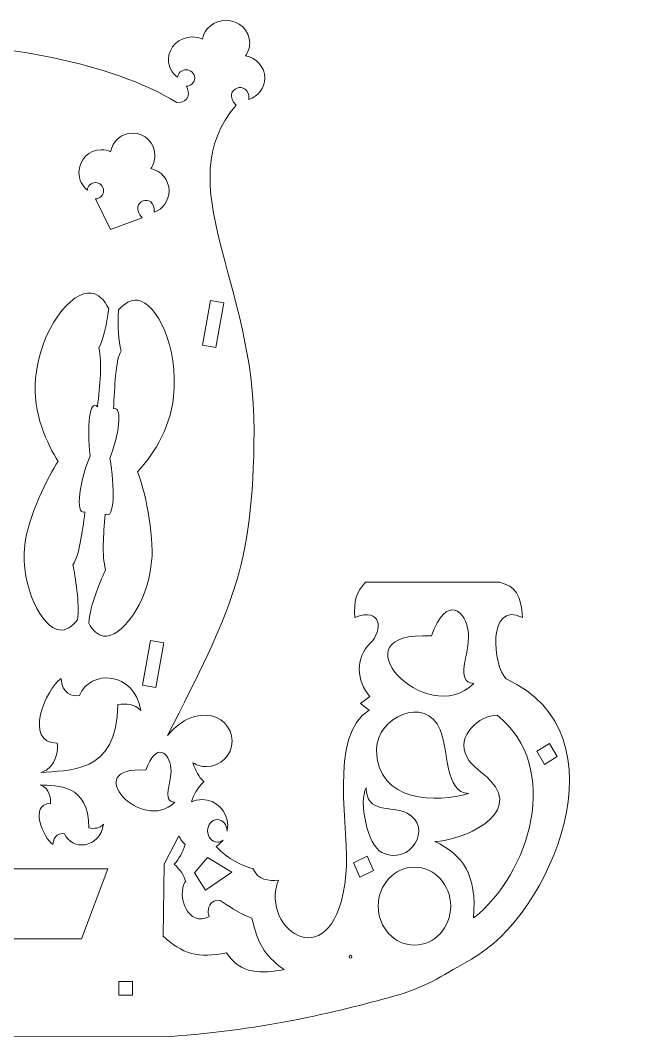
# Model space of a CAD drawing. Header units: centimetres. Extents: x 8.7 to 91.8, y -28.3 to 31.3.
# Drawn here: x 78.41 to 91.83, y 7.73 to 30.18 of the extents above; entities that cross this region are included whole.
import ezdxf

# ---------------------------------------------------------------- set-up
doc = ezdxf.new("R2010")
doc.units = ezdxf.units.CM
doc.header["$MEASUREMENT"] = 0
doc.layers.add('layer 1', color=7, linetype='Continuous')

msp = doc.modelspace()

# ---------------------------------------------------------------- linework, layer by layer
at = {"layer": 'layer 1', "color": 250, "lineweight": 9}
msp.add_lwpolyline([(80.58855, 8.65265), (80.88853, 8.65265), (80.88853, 8.95265), (80.58855, 8.95265), (80.58855, 8.65265)], close=True, dxfattribs=at)
for centre, major_axis, ratio in [((87.11734, 10.6151), (0, 0.86002), 0.93008302), ((85.70593, 9.49782), (0, 0.03112), 0.96722365)]:
    msp.add_ellipse(centre, major_axis=major_axis, ratio=ratio, dxfattribs=at)
for points, knots in [([(82.43454, 29.76446), (82.47781, 29.99932), (82.69323, 30.17784), (82.95232, 30.17784), (82.95232, 30.17784), (83.24265, 30.17784), (83.47805, 29.95376), (83.47805, 29.67742), (83.47805, 29.67742), (83.47805, 29.57191), (83.44373, 29.47399), (83.38511, 29.39325)], [0, 0, 0, 0, 0.25, 0.25, 0.25, 0.25, 0.5, 0.5, 0.5, 0.5, 1, 1, 1, 1]), ([(81.88441, 28.91932), (81.76322, 29.01104), (81.68553, 29.15265), (81.68553, 29.31136), (81.68553, 29.31136), (81.68553, 29.58769), (81.92093, 29.81177), (82.21123, 29.81177), (82.21123, 29.81177), (82.29106, 29.81177), (82.36677, 29.79479), (82.43454, 29.76448)], [0, 0, 0, 0, 0.25, 0.25, 0.25, 0.25, 0.5, 0.5, 0.5, 0.5, 1, 1, 1, 1]), ([(83.38511, 29.39325), (83.62842, 29.34941), (83.81249, 29.1459), (83.81249, 28.90161), (83.81249, 28.90161), (83.81249, 28.68279), (83.66487, 28.49669), (83.4592, 28.42872)], [0, 0, 0, 0, 0.33333333, 0.33333333, 0.33333333, 0.33333333, 1, 1, 1, 1]), ([(82.07463, 28.72346), (82.18, 28.72346), (82.26546, 28.80468), (82.26546, 28.90483), (82.26546, 28.90483), (82.26546, 29.00497), (82.18, 29.08619), (82.07463, 29.08619), (82.07463, 29.08619), (81.97446, 29.08619), (81.89226, 29.01272), (81.88444, 28.91936)], [0, 0, 0, 0, 0.25, 0.25, 0.25, 0.25, 0.5, 0.5, 0.5, 0.5, 1, 1, 1, 1]), ([(83.17754, 28.30375), (81.67443, 26.5618), (83.59716, 24.38406), (83.57636, 21.11533), (83.57636, 21.11533), (83.55659, 18.01058), (83.06463, 17.16964), (81.66671, 14.38483)], [0, 0, 0, 0, 0.33333333, 0.33333333, 0.33333333, 0.33333333, 1, 1, 1, 1]), ([(80.4083, 27.27379), (80.44877, 27.50866), (80.65027, 27.68718), (80.89262, 27.68718), (80.89262, 27.68718), (81.16418, 27.68718), (81.38437, 27.46309), (81.38437, 27.18676), (81.38437, 27.18676), (81.38437, 27.08125), (81.35227, 26.98332), (81.29743, 26.90259)], [0, 0, 0, 0, 0.25, 0.25, 0.25, 0.25, 0.5, 0.5, 0.5, 0.5, 1, 1, 1, 1]), ([(79.89373, 26.42865), (79.78036, 26.52037), (79.7077, 26.66198), (79.7077, 26.82069), (79.7077, 26.82069), (79.7077, 27.09702), (79.92788, 27.32111), (80.19942, 27.32111), (80.19942, 27.32111), (80.2741, 27.32111), (80.34491, 27.30412), (80.4083, 27.27381)], [0, 0, 0, 0, 0.25, 0.25, 0.25, 0.25, 0.5, 0.5, 0.5, 0.5, 1, 1, 1, 1]), ([(81.29743, 26.90259), (81.52502, 26.85875), (81.69719, 26.65524), (81.69719, 26.41094), (81.69719, 26.41094), (81.69719, 26.19213), (81.55911, 26.00602), (81.36674, 25.93806)], [0, 0, 0, 0, 0.33333333, 0.33333333, 0.33333333, 0.33333333, 1, 1, 1, 1]), ([(80.07166, 26.2328), (80.17021, 26.2328), (80.25015, 26.31402), (80.25015, 26.41416), (80.25015, 26.41416), (80.25015, 26.51431), (80.17021, 26.59553), (80.07166, 26.59553), (80.07166, 26.59553), (79.97795, 26.59553), (79.90107, 26.52205), (79.89375, 26.4287)], [0, 0, 0, 0, 0.25, 0.25, 0.25, 0.25, 0.5, 0.5, 0.5, 0.5, 1, 1, 1, 1]), ([(80.07165, 26.23279), (80.07165, 26.23279), (80.40623, 25.56158), (80.40623, 25.56158), (80.40623, 25.56158), (80.40623, 25.56158), (81.10328, 25.81308), (81.10328, 25.81308)], [0, 0, 0, 0, 0.33333333, 0.33333333, 0.33333333, 0.33333333, 1, 1, 1, 1]), ([(80.36656, 23.80893), (80.26459, 24.01094), (80.1333, 24.13647), (79.9813, 24.15527), (79.9813, 24.15527), (79.54458, 24.20929), (78.85734, 23.37156), (78.74825, 22.27279), (78.74825, 22.27279), (78.67146, 21.49938), (79.02498, 20.7976), (79.24851, 20.43663)], [0, 0, 0, 0, 0.25, 0.25, 0.25, 0.25, 0.5, 0.5, 0.5, 0.5, 1, 1, 1, 1]), ([(80.36719, 23.81403), (80.32263, 23.44686), (80.23428, 23.09624), (80.1502, 22.94645), (80.1502, 22.94645), (80.22453, 22.60857), (80.17402, 22.11876), (80.11714, 21.64366), (80.11714, 21.64366), (79.94121, 21.82635), (79.87609, 21.2041), (79.95717, 20.55933)], [0, 0, 0, 0, 0.25, 0.25, 0.25, 0.25, 0.5, 0.5, 0.5, 0.5, 1, 1, 1, 1]), ([(81.00138, 20.20367), (81.28338, 20.50828), (81.72122, 21.10942), (81.79662, 21.86883), (81.79662, 21.86883), (81.9057, 22.96761), (81.43691, 23.94065), (81.00019, 23.99467), (81.00019, 23.99467), (80.85736, 24.01233), (80.71389, 23.93359), (80.58167, 23.78117)], [0, 0, 0, 0, 0.25, 0.25, 0.25, 0.25, 0.5, 0.5, 0.5, 0.5, 1, 1, 1, 1]), ([(82.43895, 23.00693), (82.43895, 23.00693), (82.7344, 22.95484), (82.7344, 22.95484), (82.7344, 22.95484), (82.7344, 22.95484), (82.90804, 23.93965), (82.90804, 23.93965), (82.90804, 23.93965), (82.90804, 23.93965), (82.6126, 23.99174), (82.6126, 23.99174), (82.6126, 23.99174), (82.6126, 23.99174), (82.43895, 23.00693), (82.43895, 23.00693)], [0, 0, 0, 0, 0.2, 0.2, 0.2, 0.2, 0.4, 0.4, 0.4, 0.4, 0.6, 0.6, 0.6, 0.6, 1, 1, 1, 1]), ([(80.58294, 23.78001), (80.5556, 23.41052), (80.58923, 23.09823), (80.6383, 22.87652), (80.6383, 22.87652), (80.50772, 22.66072), (80.50519, 22.07536), (80.4691, 21.5981), (80.4691, 21.5981), (80.68683, 21.67107), (80.58401, 20.98603), (80.39035, 20.50878)], [0, 0, 0, 0, 0.25, 0.25, 0.25, 0.25, 0.5, 0.5, 0.5, 0.5, 1, 1, 1, 1]), ([(79.24851, 20.43663), (79.04167, 20.14509), (78.56912, 19.17414), (78.51124, 18.59114), (78.51124, 18.59114), (78.41643, 17.6362), (78.90118, 16.76169), (79.28074, 16.71474), (79.28074, 16.71474), (79.41591, 16.69802), (79.55173, 16.78065), (79.67488, 16.93711)], [0, 0, 0, 0, 0.25, 0.25, 0.25, 0.25, 0.5, 0.5, 0.5, 0.5, 1, 1, 1, 1]), ([(79.67428, 16.93342), (79.73353, 17.29605), (79.61959, 17.90594), (79.5758, 18.15493), (79.5758, 18.15493), (79.71566, 18.36443), (79.78134, 18.84514), (79.83822, 19.32024), (79.83822, 19.32024), (79.60122, 19.22532), (79.7429, 20.09159), (79.95717, 20.55933)], [0, 0, 0, 0, 0.25, 0.25, 0.25, 0.25, 0.5, 0.5, 0.5, 0.5, 1, 1, 1, 1]), ([(79.92808, 16.86505), (79.94116, 17.24639), (80.21148, 17.87324), (80.29767, 18.0441), (80.29767, 18.0441), (80.20868, 18.37817), (80.25052, 18.79495), (80.28662, 19.27221), (80.28662, 19.27221), (80.50492, 19.14085), (80.49948, 19.86844), (80.39035, 20.50878)], [0, 0, 0, 0, 0.25, 0.25, 0.25, 0.25, 0.5, 0.5, 0.5, 0.5, 1, 1, 1, 1]), ([(79.9256, 16.86366), (80.01292, 16.69824), (80.12382, 16.59576), (80.25152, 16.57997), (80.25152, 16.57997), (80.63107, 16.53302), (81.21883, 17.26937), (81.31363, 18.22432), (81.31363, 18.22432), (81.37277, 18.81994), (81.15274, 19.87007), (81.00138, 20.20367)], [0, 0, 0, 0, 0.25, 0.25, 0.25, 0.25, 0.5, 0.5, 0.5, 0.5, 1, 1, 1, 1]), ([(89.00148, 17.76871), (89.00148, 17.76871), (86.03766, 17.76871), (86.03766, 17.76871), (86.03766, 17.76871), (85.83625, 17.56287), (85.7736, 17.35085), (85.79977, 16.99135)], [0, 0, 0, 0, 0.33333333, 0.33333333, 0.33333333, 0.33333333, 1, 1, 1, 1]), ([(88.43035, 15.53398), (87.98526, 15.56584), (88.34904, 16.1674), (88.30725, 16.63989), (88.30725, 16.63989), (88.26133, 17.15892), (87.82007, 17.51366), (87.49224, 16.5822), (87.49224, 16.5822), (85.30505, 16.71272), (87.37079, 14.48864), (88.43035, 15.53398)], [0, 0, 0, 0, 0.25, 0.25, 0.25, 0.25, 0.5, 0.5, 0.5, 0.5, 1, 1, 1, 1]), ([(89.49977, 16.99091), (88.71713, 17.36794), (88.84811, 15.91491), (89.1396, 15.63256), (89.1396, 15.63256), (91.8252, 14.43419), (90.12261, 10.40886), (88.37732, 9.44673), (88.37732, 9.44673), (87.79182, 9.12398), (87.42642, 8.8474), (86.77318, 8.65984), (86.77318, 8.65984), (85.54743, 8.30794), (83.84745, 7.88735), (81.68886, 7.73244)], [0, 0, 0, 0, 0.2, 0.2, 0.2, 0.2, 0.4, 0.4, 0.4, 0.4, 0.6, 0.6, 0.6, 0.6, 1, 1, 1, 1]), ([(85.79977, 16.99135), (86.39206, 17.23118), (86.43103, 16.70331), (86.13954, 16.42093), (86.13954, 16.42093), (85.80675, 16.09856), (85.8306, 15.58642), (86.1328, 15.24312)], [0, 0, 0, 0, 0.33333333, 0.33333333, 0.33333333, 0.33333333, 1, 1, 1, 1]), ([(81.114, 15.49755), (81.114, 15.49755), (81.40945, 15.44546), (81.40945, 15.44546), (81.40945, 15.44546), (81.40945, 15.44546), (81.58309, 16.43027), (81.58309, 16.43027), (81.58309, 16.43027), (81.58309, 16.43027), (81.28765, 16.48236), (81.28765, 16.48236), (81.28765, 16.48236), (81.28765, 16.48236), (81.114, 15.49755), (81.114, 15.49755)], [0, 0, 0, 0, 0.2, 0.2, 0.2, 0.2, 0.4, 0.4, 0.4, 0.4, 0.6, 0.6, 0.6, 0.6, 1, 1, 1, 1]), ([(79.7219, 15.26391), (79.56825, 15.24452), (79.32533, 15.30169), (79.31727, 15.64306), (79.31727, 15.64306), (78.97972, 15.41849), (78.46901, 14.21701), (79.22978, 14.21701), (79.22978, 14.21701), (79.25646, 14.10306), (79.21322, 13.66869), (78.87571, 13.56966)], [0, 0, 0, 0, 0.25, 0.25, 0.25, 0.25, 0.5, 0.5, 0.5, 0.5, 1, 1, 1, 1]), ([(88.30876, 13.10379), (87.79475, 13.10379), (87.86557, 14.07988), (87.68567, 14.50758), (87.68567, 14.50758), (87.35742, 15.28803), (86.28124, 14.78429), (86.28124, 14.08435), (86.28124, 14.08435), (86.28124, 12.87368), (87.64059, 12.90348), (88.30876, 13.10379)], [0, 0, 0, 0, 0.25, 0.25, 0.25, 0.25, 0.5, 0.5, 0.5, 0.5, 1, 1, 1, 1]), ([(78.86888, 13.56906), (79.43999, 13.62046), (80.56397, 13.50978), (80.56397, 15.06584), (80.56397, 15.06584), (80.76143, 15.0965), (80.93303, 15.07999), (81.07251, 14.93569)], [0, 0, 0, 0, 0.33333333, 0.33333333, 0.33333333, 0.33333333, 1, 1, 1, 1]), ([(86.1328, 15.24312), (86.1328, 15.24312), (85.92888, 15.08834), (85.92888, 15.08834), (85.92888, 15.08834), (85.92888, 15.08834), (86.11923, 14.94059), (86.11923, 14.94059), (86.11923, 14.94059), (85.19951, 14.40834), (85.69404, 12.27795), (85.60259, 11.3105), (85.60259, 11.3105), (85.37955, 8.94948), (83.67807, 10.06529), (84.1139, 11.1909), (84.1139, 11.1909), (83.89884, 11.16722), (83.65578, 11.18936), (83.55012, 11.44813)], [0, 0, 0, 0, 0.16666667, 0.16666667, 0.16666667, 0.16666667, 0.33333333, 0.33333333, 0.33333333, 0.33333333, 0.5, 0.5, 0.5, 0.5, 0.66666667, 0.66666667, 0.66666667, 0.66666667, 1, 1, 1, 1]), ([(82.52418, 14.82805), (82.83574, 14.82805), (83.0884, 14.57444), (83.0884, 14.26171), (83.0884, 14.26171), (83.0884, 13.94901), (82.83574, 13.6954), (82.52418, 13.6954), (82.52418, 13.6954), (82.41433, 13.6954), (82.31177, 13.72692), (82.22508, 13.78147)], [0, 0, 0, 0, 0.25, 0.25, 0.25, 0.25, 0.5, 0.5, 0.5, 0.5, 1, 1, 1, 1]), ([(88.42036, 10.35439), (89.65794, 11.31378), (90.38802, 13.68382), (88.9412, 14.83418), (88.9412, 14.83418), (88.54905, 14.83418), (88.02647, 14.37047), (88.27156, 13.91131), (88.27156, 13.91131), (88.39267, 13.68442), (88.6027, 13.58825), (88.79239, 13.39219), (88.79239, 13.39219), (89.52365, 12.63634), (88.13815, 12.04633), (87.56471, 12.04633), (87.56471, 12.04633), (88.18834, 11.74747), (88.5003, 11.30201), (88.42036, 10.35439)], [0, 0, 0, 0, 0.16666667, 0.16666667, 0.16666667, 0.16666667, 0.33333333, 0.33333333, 0.33333333, 0.33333333, 0.5, 0.5, 0.5, 0.5, 0.66666667, 0.66666667, 0.66666667, 0.66666667, 1, 1, 1, 1]), ([(81.82268, 12.90832), (81.51992, 12.93), (81.76737, 13.33917), (81.73894, 13.66057), (81.73894, 13.66057), (81.70771, 14.01361), (81.40756, 14.2549), (81.18457, 13.62132), (81.18457, 13.62132), (79.69684, 13.7101), (81.10196, 12.19728), (81.82268, 12.90832)], [0, 0, 0, 0, 0.25, 0.25, 0.25, 0.25, 0.5, 0.5, 0.5, 0.5, 1, 1, 1, 1]), ([(89.98653, 13.74618), (89.98653, 13.74618), (90.26775, 13.91869), (90.26775, 13.91869), (90.26775, 13.91869), (90.26775, 13.91869), (90.10086, 14.20935), (90.10086, 14.20935), (90.10086, 14.20935), (90.10086, 14.20935), (89.81964, 14.03685), (89.81964, 14.03685), (89.81964, 14.03685), (89.81964, 14.03685), (89.98653, 13.74618), (89.98653, 13.74618)], [0, 0, 0, 0, 0.2, 0.2, 0.2, 0.2, 0.4, 0.4, 0.4, 0.4, 0.6, 0.6, 0.6, 0.6, 1, 1, 1, 1]), ([(79.39257, 12.21509), (79.29476, 12.22743), (79.14011, 12.19103), (79.13498, 11.97372), (79.13498, 11.97372), (78.9201, 12.11668), (78.59498, 12.88155), (79.07928, 12.88155), (79.07928, 12.88155), (79.09627, 12.95408), (79.06874, 13.23061), (78.85388, 13.29365)], [0, 0, 0, 0, 0.25, 0.25, 0.25, 0.25, 0.5, 0.5, 0.5, 0.5, 1, 1, 1, 1]), ([(78.84953, 13.29403), (79.2131, 13.26131), (79.92863, 13.33177), (79.92863, 12.34118), (79.92863, 12.34118), (80.05434, 12.32166), (80.16358, 12.33217), (80.25237, 12.42403)], [0, 0, 0, 0, 0.33333333, 0.33333333, 0.33333333, 0.33333333, 1, 1, 1, 1]), ([(86.05235, 13.22856), (86.05235, 12.64755), (86.60347, 12.84709), (86.95458, 12.66544), (86.95458, 12.66544), (87.53723, 12.364), (87.03227, 11.49062), (86.39648, 11.79911), (86.39648, 11.79911), (86.08086, 11.95225), (85.8773, 12.93363), (86.05235, 13.22856)], [0, 0, 0, 0, 0.25, 0.25, 0.25, 0.25, 0.5, 0.5, 0.5, 0.5, 1, 1, 1, 1]), ([(82.19517, 12.91687), (82.26619, 12.94923), (82.34504, 12.96726), (82.42805, 12.96726), (82.42805, 12.96726), (82.73961, 12.96726), (82.99227, 12.71365), (82.99227, 12.40092), (82.99227, 12.40092), (82.99227, 12.35743), (82.9874, 12.31505), (82.97816, 12.27436)], [0, 0, 0, 0, 0.25, 0.25, 0.25, 0.25, 0.5, 0.5, 0.5, 0.5, 1, 1, 1, 1]), ([(82.97814, 12.27434), (82.97814, 12.27546), (82.97814, 12.27664), (82.97814, 12.27776), (82.97814, 12.27776), (82.97814, 12.41564), (82.88236, 12.52744), (82.76427, 12.52744), (82.76427, 12.52744), (82.64617, 12.52744), (82.5504, 12.41564), (82.5504, 12.27776), (82.5504, 12.27776), (82.5504, 12.13988), (82.64617, 12.02808), (82.76427, 12.02808), (82.76427, 12.02808), (82.81122, 12.02808), (82.85475, 12.04575), (82.89002, 12.07573)], [0, 0, 0, 0, 0.16666667, 0.16666667, 0.16666667, 0.16666667, 0.33333333, 0.33333333, 0.33333333, 0.33333333, 0.5, 0.5, 0.5, 0.5, 0.66666667, 0.66666667, 0.66666667, 0.66666667, 1, 1, 1, 1]), ([(81.91406, 12.16718), (81.91406, 12.16718), (81.59193, 11.54266), (81.59193, 11.54266), (81.59193, 11.54266), (81.59193, 11.54266), (81.56472, 9.95273), (81.56472, 9.95273)], [0, 0, 0, 0, 0.33333333, 0.33333333, 0.33333333, 0.33333333, 1, 1, 1, 1]), ([(82.54341, 11.6859), (82.54341, 11.6859), (83.08407, 11.36241), (83.08407, 11.36241), (83.08407, 11.36241), (83.08407, 11.36241), (82.50076, 10.96589), (82.50076, 10.96589), (82.50076, 10.96589), (82.50076, 10.96589), (82.25888, 11.35197), (82.25888, 11.35197), (82.25888, 11.35197), (82.25888, 11.35197), (82.54341, 11.6859), (82.54341, 11.6859)], [0, 0, 0, 0, 0.2, 0.2, 0.2, 0.2, 0.4, 0.4, 0.4, 0.4, 0.6, 0.6, 0.6, 0.6, 1, 1, 1, 1]), ([(85.7676, 11.571), (85.7676, 11.571), (85.90818, 11.25417), (85.90818, 11.25417), (85.90818, 11.25417), (85.90818, 11.25417), (86.2147, 11.39947), (86.2147, 11.39947), (86.2147, 11.39947), (86.2147, 11.39947), (86.07412, 11.7163), (86.07412, 11.7163), (86.07412, 11.7163), (86.07412, 11.7163), (85.7676, 11.571), (85.7676, 11.571)], [0, 0, 0, 0, 0.2, 0.2, 0.2, 0.2, 0.4, 0.4, 0.4, 0.4, 0.6, 0.6, 0.6, 0.6, 1, 1, 1, 1]), ([(77.44169, 9.89306), (77.44169, 9.89306), (79.76228, 9.89114), (79.76228, 9.89114), (79.76228, 9.89114), (79.76228, 9.89114), (80.34392, 11.43707), (80.34392, 11.43707), (80.34392, 11.43707), (80.34392, 11.43707), (77.47124, 11.43707), (77.47124, 11.43707)], [0, 0, 0, 0, 0.25, 0.25, 0.25, 0.25, 0.5, 0.5, 0.5, 0.5, 1, 1, 1, 1]), ([(82.82994, 10.73568), (82.81231, 10.74118), (82.79382, 10.74411), (82.77474, 10.74411), (82.77474, 10.74411), (82.65664, 10.74411), (82.56087, 10.63231), (82.56087, 10.49444), (82.56087, 10.49444), (82.56087, 10.45341), (82.56936, 10.41467), (82.58439, 10.38048)], [0, 0, 0, 0, 0.25, 0.25, 0.25, 0.25, 0.5, 0.5, 0.5, 0.5, 1, 1, 1, 1]), ([(84.23625, 9.21404), (83.77188, 9.55337), (83.66296, 9.78995), (83.52929, 10.34669), (83.52929, 10.34669), (83.42082, 10.39581), (83.37032, 10.38515), (82.99953, 10.62596)], [0, 0, 0, 0, 0.33333333, 0.33333333, 0.33333333, 0.33333333, 1, 1, 1, 1]), ([(84.23625, 9.21404), (83.74976, 9.11985), (83.27766, 9.10145), (82.96506, 9.5869), (82.96506, 9.5869), (82.35568, 9.44986), (81.97855, 9.56129), (81.55878, 9.96109)], [0, 0, 0, 0, 0.33333333, 0.33333333, 0.33333333, 0.33333333, 1, 1, 1, 1])]:
    msp.add_open_spline(points, degree=3, knots=knots, dxfattribs=at)
for points in [[(75.96867, 29.72626), (78.07039, 29.6265), (80.37826, 29.2701), (81.87313, 28.36192)], [(83.4592, 28.42875), (83.49357, 28.89449), (82.82384, 28.67554), (83.17754, 28.30375)], [(82.08241, 28.7236), (82.16053, 28.57612), (82.15794, 28.3619), (81.87312, 28.3619)], [(81.36674, 25.93808), (81.39888, 26.40383), (80.77244, 26.18487), (81.10328, 25.81309)], [(88.99765, 17.76871), (89.35264, 17.67577), (89.47313, 17.49095), (89.49977, 16.99091)], [(79.7219, 15.26391), (79.94697, 15.85744), (80.94294, 15.79481), (81.07251, 14.93569)], [(82.52418, 14.82805), (82.02274, 14.86801), (81.67331, 14.38483), (81.66671, 14.38483)], [(82.22505, 13.78147), (82.28669, 13.60024), (82.34575, 13.48289), (82.4698, 13.35418)], [(82.4658, 13.35836), (82.32768, 13.22197), (82.24616, 13.10013), (82.19519, 12.9169)], [(79.39257, 12.21509), (79.53585, 11.83724), (80.16989, 11.87711), (80.25237, 12.42403)], [(82.05447, 11.97659), (81.99527, 12.02916), (81.94713, 12.09404), (81.91406, 12.16718)], [(82.05445, 11.97659), (81.99281, 11.79536), (81.93179, 11.66782), (81.80774, 11.53911)], [(82.89007, 12.07571), (82.84978, 12.01821), (82.79904, 11.96853), (82.74076, 11.9295)], [(82.74076, 11.92953), (82.96142, 11.66387), (83.37393, 11.4864), (83.55988, 11.44065)], [(81.81173, 11.54329), (81.94985, 11.40691), (82.0147, 11.33027), (82.06568, 11.14704)], [(82.05998, 11.16688), (81.85204, 10.82581), (82.12795, 10.14234), (82.57877, 10.38259)], [(82.82557, 10.73837), (82.82557, 10.73837), (83.00261, 10.62395), (83.00261, 10.62395)], [(77.82595, 7.73392), (77.82595, 7.73392), (81.68906, 7.73245), (81.68906, 7.73245)]]:
    msp.add_open_spline(points, degree=3, dxfattribs=at)

doc.saveas('drawing.dxf')
